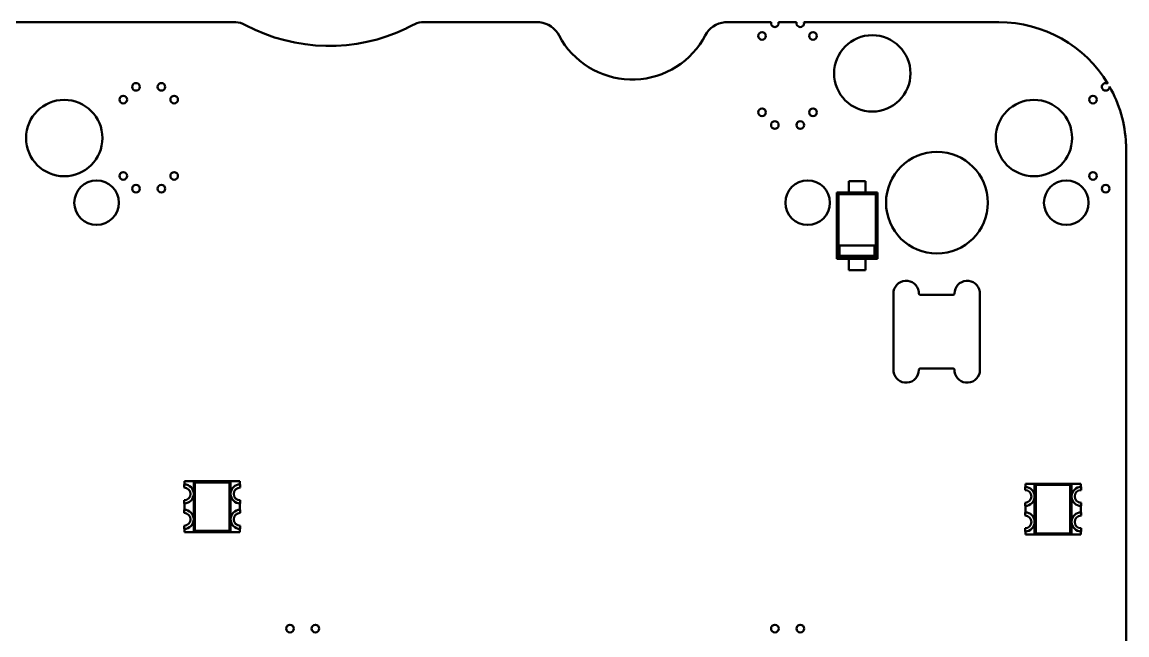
# Model space of a CAD drawing. Header units: millimetres. Extents: x 43 to 387, y 137 to 261.
# Drawn here: x 343.16 to 386.57, y 229.92 to 253.99 of the extents above; entities that cross this region are included whole.
import ezdxf

# ---------------------------------------------------------------- set-up
doc = ezdxf.new("R2010")
doc.units = ezdxf.units.MM
doc.header["$LTSCALE"] = 0.75
doc.layers.add('Visible', color=7, linetype='Continuous', lineweight=50)

msp = doc.modelspace()

# ---------------------------------------------------------------- linework, layer by layer
at = {"layer": 'Visible', "extrusion": (0, 0, -1)}
for p, q in [((351.463, 253.991), (335.778, 253.991)), ((358.972, 253.991), (358.85, 253.987)), ((363.37, 253.991), (358.972, 253.991)), ((370.879, 253.991), (370.77, 253.988)), ((372.59, 253.991), (370.879, 253.991)), ((373.59, 253.991), (372.878, 253.991)), ((381.534, 253.991), (373.878, 253.991)), ((351.937, 253.874), (351.826, 253.929)), ((358.503, 253.874), (358.269, 253.753)), ((364.258, 253.461), (364.204, 253.556)), ((369.996, 253.461), (369.907, 253.299)), ((386.534, 248.991), (386.532, 249.209)), ((386.567, 143.958), (386.534, 248.991)), ((376.292, 247.748), (375.642, 247.748)), ((375.642, 247.298), (375.642, 247.748)), ((376.292, 247.298), (376.292, 247.748)), ((375.642, 247.298), (375.167, 247.298)), ((375.167, 247.298), (375.23, 247.235)), ((375.167, 247.298), (375.167, 244.698)), ((376.704, 247.235), (375.23, 247.235)), ((375.23, 247.235), (375.23, 244.761)), ((376.292, 247.298), (375.642, 247.298)), ((376.767, 247.298), (376.292, 247.298)), ((376.767, 247.298), (376.704, 247.235)), ((376.704, 244.761), (376.704, 247.235)), ((376.767, 244.698), (376.767, 247.298)), ((375.28, 245.211), (376.654, 245.211)), ((375.28, 244.811), (375.28, 245.211)), ((376.654, 244.811), (376.654, 245.211)), ((375.167, 244.698), (375.23, 244.761)), ((375.167, 244.698), (375.642, 244.698)), ((375.23, 244.761), (376.704, 244.761)), ((375.28, 244.811), (376.654, 244.811)), ((375.642, 244.698), (376.292, 244.698)), ((375.642, 244.698), (375.642, 244.248)), ((376.292, 244.698), (376.767, 244.698)), ((376.292, 244.698), (376.292, 244.248)), ((376.767, 244.698), (376.704, 244.761)), ((375.642, 244.248), (376.292, 244.248)), ((377.394, 240.328), (377.394, 243.328)), ((378.391, 243.4), (378.394, 243.328)), ((378.424, 243.28), (378.444, 243.278)), ((378.444, 243.278), (379.744, 243.278)), ((379.792, 243.308), (379.794, 243.328)), ((380.791, 243.4), (380.794, 243.328)), ((380.794, 243.328), (380.794, 240.328)), ((377.396, 240.257), (377.394, 240.328)), ((378.396, 240.348), (378.394, 240.328)), ((379.744, 240.378), (378.444, 240.378)), ((379.764, 240.376), (379.744, 240.378)), ((379.796, 240.257), (379.794, 240.328)), ((349.527, 235.833), (349.527, 235.708)), ((349.537, 235.833), (349.527, 235.833)), ((349.537, 235.833), (349.537, 235.958)), ((349.537, 235.958), (351.717, 235.958)), ((351.352, 235.958), (349.902, 235.958)), ((349.951, 235.909), (349.902, 235.958)), ((349.902, 235.958), (349.902, 235.464)), ((351.303, 235.909), (349.951, 235.909)), ((349.951, 235.909), (349.951, 234.007)), ((351.303, 235.909), (351.352, 235.958)), ((351.303, 234.007), (351.303, 235.909)), ((351.352, 233.958), (351.352, 235.958)), ((351.717, 235.958), (351.717, 235.833)), ((351.717, 235.833), (351.727, 235.833)), ((351.727, 235.708), (351.727, 235.833)), ((382.567, 235.733), (382.567, 235.608)), ((382.577, 235.733), (382.567, 235.733)), ((382.577, 235.733), (382.577, 235.858)), ((382.577, 235.858), (384.757, 235.858)), ((384.392, 235.858), (382.942, 235.858)), ((382.991, 235.809), (382.942, 235.858)), ((382.942, 235.858), (382.942, 235.364)), ((384.343, 235.809), (382.991, 235.809)), ((382.991, 235.809), (382.991, 233.907)), ((384.343, 235.809), (384.392, 235.858)), ((384.343, 233.907), (384.343, 235.809)), ((384.392, 233.858), (384.392, 235.858)), ((384.757, 235.858), (384.757, 235.733)), ((384.757, 235.733), (384.767, 235.733)), ((384.767, 235.608), (384.767, 235.733)), ((349.902, 235.452), (349.902, 233.958)), ((382.942, 235.352), (382.942, 233.858)), ((349.527, 235.208), (349.527, 235.083)), ((349.527, 235.083), (349.537, 235.083)), ((349.537, 234.833), (349.537, 235.083)), ((351.717, 235.083), (351.717, 234.833)), ((351.717, 235.083), (351.727, 235.083)), ((351.727, 235.083), (351.727, 235.208)), ((382.567, 235.108), (382.567, 234.983)), ((382.567, 234.983), (382.577, 234.983)), ((382.577, 234.733), (382.577, 234.983)), ((384.757, 234.983), (384.757, 234.733)), ((384.757, 234.983), (384.767, 234.983)), ((384.767, 234.983), (384.767, 235.108)), ((349.537, 234.833), (349.527, 234.833)), ((349.527, 234.833), (349.527, 234.708)), ((351.717, 234.833), (351.727, 234.833)), ((351.727, 234.708), (351.727, 234.833)), ((382.577, 234.733), (382.567, 234.733)), ((382.567, 234.733), (382.567, 234.608)), ((384.757, 234.733), (384.767, 234.733)), ((384.767, 234.608), (384.767, 234.733)), ((349.527, 234.208), (349.527, 234.083)), ((349.537, 234.083), (349.527, 234.083)), ((349.537, 233.958), (349.537, 234.083)), ((349.951, 234.007), (349.902, 233.958)), ((349.951, 234.007), (351.303, 234.007)), ((351.303, 234.007), (351.352, 233.958)), ((351.717, 234.083), (351.717, 233.958)), ((351.717, 234.083), (351.727, 234.083)), ((351.727, 234.083), (351.727, 234.208)), ((382.567, 234.108), (382.567, 233.983)), ((382.577, 233.983), (382.567, 233.983)), ((382.577, 233.858), (382.577, 233.983)), ((384.757, 233.983), (384.757, 233.858)), ((384.757, 233.983), (384.767, 233.983)), ((384.767, 233.983), (384.767, 234.108)), ((351.717, 233.958), (349.537, 233.958)), ((349.902, 233.958), (351.352, 233.958)), ((384.757, 233.858), (382.577, 233.858)), ((382.991, 233.907), (382.942, 233.858)), ((382.942, 233.858), (384.392, 233.858)), ((382.991, 233.907), (384.343, 233.907)), ((384.343, 233.907), (384.392, 233.858))]:
    msp.add_line(p, q, dxfattribs=at)
at = {"layer": 'Visible'}
for centre, radius in [((372.234, 253.448), 0.15), ((374.234, 253.448), 0.15), ((376.564, 251.978), 1.5), ((347.634, 251.448), 0.15), ((348.634, 251.448), 0.15), ((344.814, 249.438), 1.5), ((347.134, 250.948), 0.15), ((349.134, 250.948), 0.15), ((382.914, 249.438), 1.5), ((385.234, 250.948), 0.15), ((372.234, 250.448), 0.15), ((374.234, 250.448), 0.15), ((372.734, 249.948), 0.15), ((373.734, 249.948), 0.15), ((379.104, 246.898), 2), ((347.134, 247.948), 0.15), ((349.134, 247.948), 0.15), ((385.234, 247.948), 0.15), ((346.084, 246.898), 0.875), ((347.634, 247.448), 0.15), ((348.634, 247.448), 0.15), ((374.024, 246.898), 0.875), ((384.184, 246.898), 0.875), ((385.734, 247.448), 0.15), ((353.685, 230.168), 0.15), ((354.685, 230.168), 0.15), ((372.735, 230.168), 0.15), ((373.735, 230.168), 0.15)]:
    msp.add_circle(centre, radius, dxfattribs=at)
for centre, radius, start, end in [((351.496, 253.092), 0.9, 68.481, 92.1074), ((358.949, 253.096), 0.897, 96.3645, 119.8221), ((363.384, 253.001), 0.99, 34.0562, 90.8028), ((370.874, 253.003), 0.991, 96.0249, 152.4674), ((372.734, 253.948), 0.15, 163.4894, 16.5106), ((373.734, 253.948), 0.15, 163.4895, 16.5105), ((381.538, 248.993), 4.998, 31.0514, 90.0498), ((385.734, 251.448), 0.15, 54.8274, 5.8498), ((381.538, 248.993), 4.998, 2.4795, 29.6258), ((378.44, 243.324), 0.0465, 174.4636, 249.5769), ((379.748, 243.325), 0.0465, 264.4636, 339.5769), ((378.439, 240.332), 0.0465, 84.4636, 159.5769), ((379.747, 240.333), 0.0465, 354.4636, 69.5769), ((349.527, 235.458), 0.375, 271.5275, 88.4725), ((351.727, 235.458), 0.375, 90, 270), ((382.567, 235.358), 0.375, 271.5275, 88.4725), ((384.767, 235.358), 0.375, 90, 270), ((349.527, 234.458), 0.375, 270, 90), ((351.727, 234.458), 0.375, 90, 270), ((382.567, 234.358), 0.375, 270, 90), ((384.767, 234.358), 0.375, 90, 270)]:
    msp.add_arc(centre, radius, start, end, dxfattribs=at)
at = {"layer": 'Visible', "extrusion": (0, 0, -1)}
for centre, radius, start, end in [((-355.223, 260.045), 6.991, 244.1613, 298.0306), ((-367.128, 254.985), 3.25, 211.2573, 332.0313), ((-377.895, 243.33), 0.501, 359.8316, 171.9656), ((-380.295, 243.33), 0.501, 359.8316, 171.9656), ((-377.893, 240.327), 0.501, 179.8316, 351.9656), ((-380.293, 240.327), 0.501, 179.8316, 351.9656), ((-349.527, 235.458), 0.25, 90, 270), ((-351.727, 235.458), 0.25, 270, 90), ((-382.567, 235.358), 0.25, 90, 270), ((-384.767, 235.358), 0.25, 270, 90), ((-349.527, 234.458), 0.25, 90, 270), ((-351.727, 234.458), 0.25, 270, 90), ((-382.567, 234.358), 0.25, 90, 270), ((-384.767, 234.358), 0.25, 270, 90)]:
    msp.add_arc(centre, radius, start, end, dxfattribs=at)

doc.saveas('drawing.dxf')
